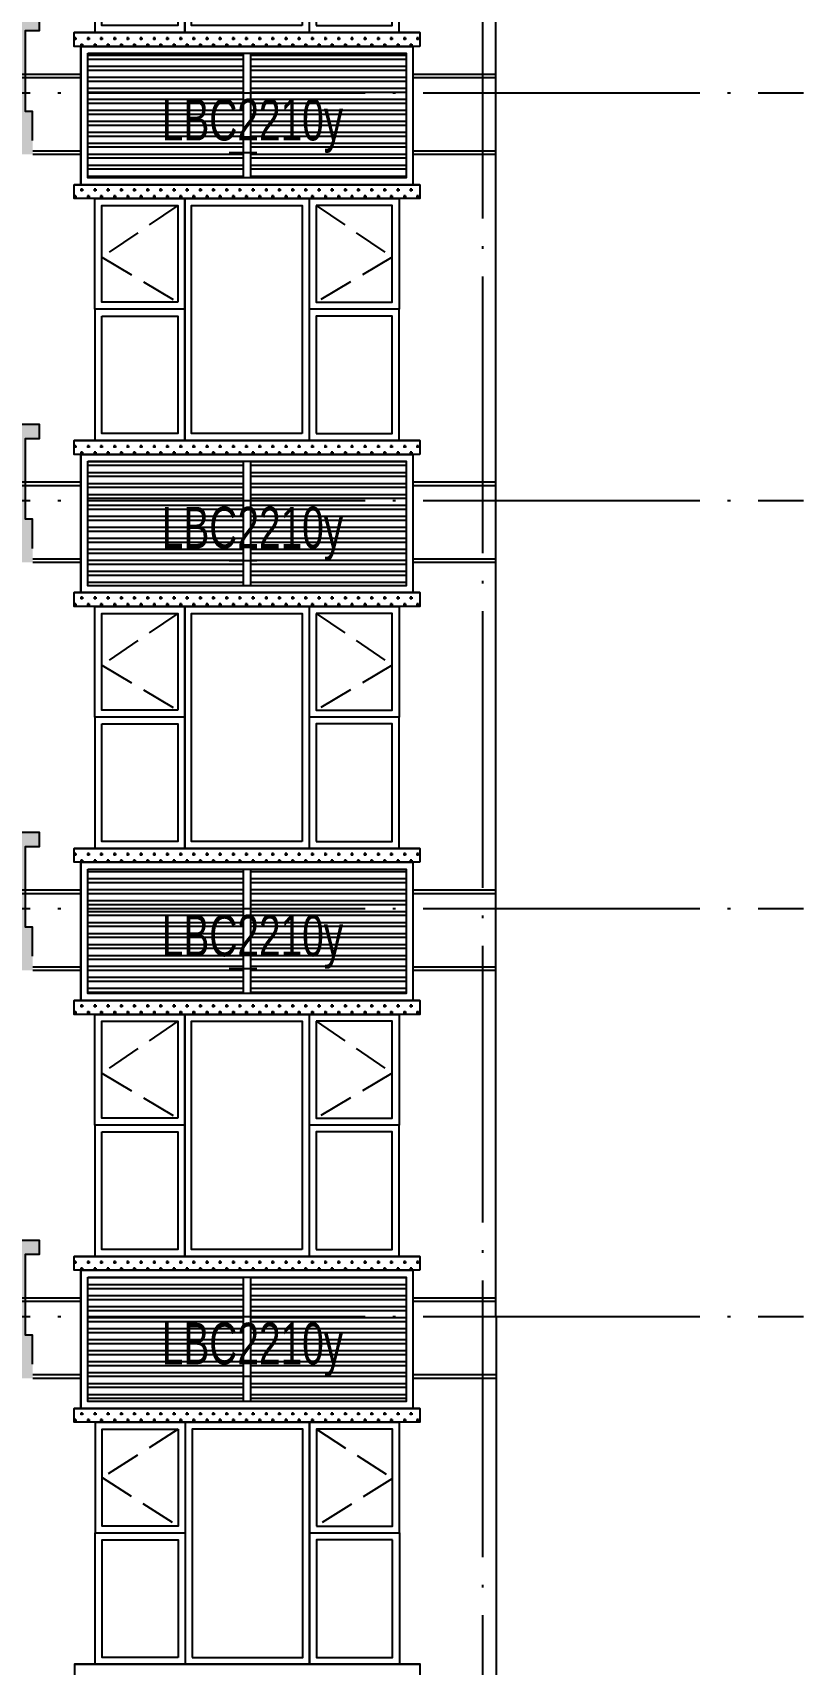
# Model space of a CAD drawing. Extents: x -12446 to 284554, y -295110 to 165007.
# Drawn here: x 88950 to 94521, y -243169 to -231369 of the extents above; entities that cross this region are included whole.
import ezdxf
from ezdxf.enums import TextEntityAlignment as Align

# ---------------------------------------------------------------- set-up
doc = ezdxf.new("R2010")
doc.units = 0
doc.header["$LTSCALE"] = 1000
doc.linetypes.add('AX-14-E$0$AX-85-M02$0$DASH', pattern=[0.35, 0.25, -0.1])
doc.linetypes.add('AX-14-E$0$DOTE', pattern=[2.42, 2, -0.2, 0.02, -0.2])
doc.layers.get('0').update_dxf_attribs({"linetype": 'CONTINUOUS'})
doc.layers.get('Defpoints').update_dxf_attribs({"linetype": 'CONTINUOUS'})
for name, color, linetype in [('A-Anno-Note', 241, 'CONTINUOUS'), ('AX-14-comp-tc$0$AX-T-LMCZ-Z$0$AX-13-E01-E03$0$A-Detl-Patt', 8, 'CONTINUOUS'), ('AX-14-comp-tc$0$灰褐色真石漆', 15, 'CONTINUOUS'), ('AX-14-E$0$A-Detl-Fine', 152, 'CONTINUOUS'), ('AX-14-E$0$A-Detl-Patt', 8, 'CONTINUOUS'), ('AX-14-E$0$A-Detl-Thin', 131, 'CONTINUOUS'), ('AX-14-E$0$A-Wind-Iden', 11, 'CONTINUOUS')]:
    doc.layers.add(name, color=color, linetype=linetype)
doc.layers.add('AX-14-E$0$A-Grid', color=222, linetype='AX-14-E$0$DOTE', plot=False)
doc.styles.add('AX-14-E$0$_TCH_DIM', font='JZFZ_ENA', dxfattribs={"width": 0.7, "bigfont": 'JZFZ_CNB'})

# ---------------------------------------------------------------- blocks, each defined once
blk = doc.blocks.new('AX-14-E$0$A$C1980769A')
at = {"layer": 'AX-14-E$0$A-Detl-Fine'}
for points in [[(31700, 2900), (31700, 2200), (31150, 2200), (31150, 2900), (31700, 2900)], [(31800, 1250), (32600, 1250), (32600, 2900), (31800, 2900), (31800, 1250)]]:
    blk.add_lwpolyline(points, dxfattribs=at)
for points in [[(32700, 2200), (33250, 2200), (33250, 2900), (32700, 2900)], [(31700, 1250), (31150, 1250), (31150, 2100), (31700, 2100)], [(33250, 2100), (32700, 2100), (32700, 1250), (33250, 1250)]]:
    blk.add_lwpolyline(points, close=True, dxfattribs=at)
at = {"layer": 'AX-14-E$0$A-Detl-Patt', "linetype": 'AX-14-E$0$AX-85-M02$0$DASH'}
for points in [[(31700, 2900), (31150, 2550), (31700, 2200)], [(32700, 2900), (33250, 2544), (32700, 2200)]]:
    blk.add_lwpolyline(points, dxfattribs=at)
at = {"layer": 'AX-14-E$0$A-Detl-Thin'}
for p, q in [((34000, 765), (34000, 3715)), ((31100, 2950), (33300, 2950)), ((30950, 1200), (33450, 1200))]:
    blk.add_line(p, q, dxfattribs=at)
for points in [[(31750, 2950), (31100, 2950), (31100, 2150), (31750, 2150)], [(32650, 2150), (32650, 2950), (31750, 2950)], [(31750, 2950), (31750, 1200)], [(31100, 1350), (31100, 2150), (31750, 2150)], [(32650, 2150), (33300, 2150), (33300, 1200), (31100, 1200), (31100, 2150)], [(31100, 2150), (31750, 2150)], [(32650, 2150), (33300, 2150)]]:
    blk.add_lwpolyline(points, dxfattribs=at)
for points in [[(32650, 2150), (33300, 2150), (33300, 2950), (32650, 2950)], [(32650, 2150), (32650, 1200)], [(30950, 1100), (33450, 1100), (33450, 1200), (30950, 1200)]]:
    blk.add_lwpolyline(points, close=True, dxfattribs=at)
blk = doc.blocks.new('AX-14-E$0$A$C7DED0338')
at = {"layer": 'AX-14-E$0$A-Detl-Patt'}
h = blk.add_hatch(dxfattribs=at)
h.set_pattern_fill('STEEL', color=256, scale=50, angle=135)
h.set_pattern_definition([(180, (-12613.06, -342499.556), (-7e-15, -79.375), []), (180, (-12641.125, -342527.62), (-7e-15, -79.375), [])])
h.paths.add_polyline_path([(32175, 1050), (32175, 150), (31050, 150), (31050, 1050)])
h = blk.add_hatch(dxfattribs=at)
h.set_pattern_fill('STEEL', color=256, scale=50, angle=135)
h.set_pattern_definition([(180, (-13688.06, -342499.556), (-7e-15, -79.375), []), (180, (-13716.125, -342527.62), (-7e-15, -79.375), [])])
h.paths.add_polyline_path([(33350, 1050), (33350, 150), (32225, 150), (32225, 1050)])
at = {"layer": 'AX-14-E$0$A-Detl-Fine'}
for points in [[(31700, 2200), (31150, 2200), (31150, 2900), (31700, 2900)], [(31150, 2100), (31700, 2100), (31700, 1250), (31150, 1250)], [(32700, 1250), (33250, 1250), (33250, 2100), (32700, 2100)], [(33400, 100), (31000, 100), (31000, 1100), (33400, 1100)], [(31050, 1050), (33350, 1050), (33350, 150), (31050, 150)], [(32175, 1050), (32225, 1050), (32225, 150), (32175, 150)]]:
    blk.add_lwpolyline(points, close=True, dxfattribs=at)
for points in [[(32600, 1250), (31800, 1250), (31800, 2900), (32600, 2900), (32600, 1250)], [(32700, 2900), (32700, 2200), (33250, 2200), (33250, 2900), (32700, 2900)]]:
    blk.add_lwpolyline(points, dxfattribs=at)
at = {"layer": 'AX-14-E$0$A-Detl-Patt', "linetype": 'AX-14-E$0$AX-85-M02$0$DASH'}
for points in [[(31700, 2900), (31150, 2525), (31700, 2200)], [(32700, 2900), (33250, 2525), (32700, 2200)]]:
    blk.add_lwpolyline(points, dxfattribs=at)
at = {"layer": 'AX-14-E$0$A-Detl-Thin'}
for p, q in [((34000, 765), (34000, 3715)), ((33300, 2950), (31100, 2950)), ((33450, 1200), (30950, 1200)), ((33450, 1100), (30950, 1100)), ((31000, 1100), (31000, 100)), ((33450, 1100), (33400, 1100)), ((33400, 1100), (33400, 100)), ((33450, 100), (30950, 100)), ((33450, 0), (30950, 0))]:
    blk.add_line(p, q, dxfattribs=at)
for points in [[(31750, 2150), (31100, 2150), (31100, 2950), (31750, 2950)], [(31750, 2150), (31750, 1200)], [(33450, 1100), (30950, 1100), (30950, 1200), (33450, 1200)]]:
    blk.add_lwpolyline(points, close=True, dxfattribs=at)
for points in [[(31750, 2150), (31750, 2950), (32650, 2950)], [(32650, 2950), (32650, 1200)], [(32650, 2950), (33300, 2950), (33300, 2150), (32650, 2150)], [(31750, 2150), (31100, 2150), (31100, 1200), (33300, 1200), (33300, 2150)], [(31750, 2150), (31100, 2150)], [(33300, 1350), (33300, 2150), (32650, 2150)], [(33300, 2150), (32650, 2150)], [(30650, 420), (30650, 630), (30600, 630), (30600, 1215), (30700, 1215), (30700, 1315), (30520, 1315), (30520, 1365)], [(31000, 100), (33450, 100), (33450, 0), (30950, 0), (30950, 100), (31000, 100)]]:
    blk.add_lwpolyline(points, dxfattribs=at)
blk = doc.blocks.new('AX-14-E$0$awrhhrejreyhre')
at = {"layer": 'AX-14-E$0$A-Detl-Patt'}
for p, q in [((174681, 176804), (175161, 176804)), ((174681, 176779), (175161, 176779)), ((177561, 176804), (178161, 176804)), ((177561, 176779), (178161, 176779)), ((174811, 176249), (175161, 176249)), ((174811, 176224), (175161, 176224)), ((177561, 176249), (178161, 176249)), ((177561, 176224), (178161, 176224)), ((174681, 173854), (175161, 173854)), ((174681, 173829), (175161, 173829)), ((177561, 173854), (178161, 173854)), ((177561, 173829), (178161, 173829)), ((174811, 173299), (175161, 173299)), ((174811, 173274), (175161, 173274)), ((177561, 173299), (178161, 173299)), ((177561, 173274), (178161, 173274)), ((174681, 170904), (175161, 170904)), ((174681, 170879), (175161, 170879)), ((177561, 170904), (178161, 170904)), ((177561, 170879), (178161, 170879)), ((174811, 170349), (175161, 170349)), ((174811, 170324), (175161, 170324)), ((177561, 170349), (178161, 170349)), ((177561, 170324), (178161, 170324)), ((174681, 167954), (175161, 167954)), ((174681, 167929), (175161, 167929)), ((177561, 167954), (178161, 167954)), ((177561, 167929), (178161, 167929)), ((174811, 167399), (175161, 167399)), ((174811, 167374), (175161, 167374)), ((177561, 167399), (178161, 167399)), ((177561, 167374), (178161, 167374))]:
    blk.add_line(p, q, dxfattribs=at)
blk = doc.blocks.new('AX-14-comp-tc')
at = {"layer": 'AX-14-comp-tc$0$AX-T-LMCZ-Z$0$AX-13-E01-E03$0$A-Detl-Patt'}
h = blk.add_hatch(dxfattribs=at)
h.set_pattern_fill('CROSS', color=256, scale=30)
h.set_pattern_definition([(0, (-86013.83, -450295.72), (47.625, 47.625), [23.8125, -71.4375]), (90, (-86001.926, -450307.63), (-47.625, 47.625), [23.8125, -71.4375])])
h.paths.add_polyline_path([(91597, -237792), (89097, -237792), (89097, -237892), (91597, -237892)])
h.paths.add_polyline_path([(91597, -238892), (89097, -238892), (89097, -238992), (91597, -238992)])
h = blk.add_hatch(dxfattribs=at)
h.set_pattern_fill('CROSS', color=256, scale=30)
h.set_pattern_definition([(0, (-86013.83, -453245.72), (47.625, 47.625), [23.8125, -71.4375]), (90, (-86001.926, -453257.63), (-47.625, 47.625), [23.8125, -71.4375])])
h.paths.add_polyline_path([(91597, -240742), (89097, -240742), (89097, -240842), (91597, -240842)])
h.paths.add_polyline_path([(91597, -241842), (89097, -241842), (89097, -241942), (91597, -241942)])
h = blk.add_hatch(dxfattribs=at)
h.set_pattern_fill('CROSS', color=256, scale=30)
h.set_pattern_definition([(0, (-86013.83, -456195.72), (47.625, 47.625), [23.8125, -71.4375]), (90, (-86001.926, -456207.63), (-47.625, 47.625), [23.8125, -71.4375])])
h.paths.add_polyline_path([(91597, -243692), (89097, -243692), (89097, -243792), (91597, -243792)])
h.paths.add_polyline_path([(91597, -244792), (89097, -244792), (89097, -244892), (91597, -244892)])
h = blk.add_hatch(dxfattribs=at)
h.set_pattern_fill('CROSS', color=256, scale=30)
h.set_pattern_definition([(0, (-86013.83, -459145.72), (47.625, 47.625), [23.8125, -71.4375]), (90, (-86001.926, -459157.63), (-47.625, 47.625), [23.8125, -71.4375])])
h.paths.add_polyline_path([(91597, -246642), (89097, -246642), (89097, -246742), (91597, -246742)])
h.paths.add_polyline_path([(91597, -247742), (89097, -247742), (89097, -247842), (91597, -247842)])
at = {"layer": 'AX-14-comp-tc$0$灰褐色真石漆'}
h = blk.add_hatch(dxfattribs=at)
h.set_pattern_fill('离散材料', color=256, scale=50)
h.set_pattern_definition([(0, (-85814.1, -459001.72), (132, 228), [12, -201, 9, -87, 18, -213]), (10, (-85871.1, -458878.72), (80.67614, 285.34428), [21, -51, 27, -159, 15, -198]), (20, (-85901.11, -458974.72), (133.47095, 220.97625), [24, -165, 21, -123, 15, -96]), (30, (-85814.1, -458992.72), (-21.96926, 254.05187), [15, -99, 12, -147, 9, -195]), (40, (-85898.11, -458926.72), (33.83592, 216.370355), [12, -132, 9, -84, 24, -153]), (50, (-85853.1, -459034.72), (-80.24786, 235.7335), [6, -111, 15, -183, 18, -93]), (60, (-85844.1, -459013.72), (-99.47303, 223.70766), [15, -123, 6, -144, 12, -111]), (70, (-85877.11, -459049.72), (-109.89227, 215.58685), [9, -57, 18, -96, 12, -132]), (80, (-85862.1, -458872.72), (-208.56534, 164.71945), [21, -132, 9, -156, 18, -147]), (90, (-85844.1, -459001.72), (-264, 111), [18, -93, 12, -183, 6, -186]), (100, (-85892.1, -458908.72), (-247.97146, 145.14529), [21, -117, 18, -96, 21, -219]), (110, (-85913.1, -459079.72), (-240.44034, 81.69114), [24, -78, 12, -159, 18, -174]), (120, (-85994.1, -459043.72), (-286.64994, 28.49227), [15, -201, 18, -93, 21, -123]), (130, (-85928.11, -459109.72), (-279.10777, 71.26608), [9, -66, 12, -129, 24, -168]), (140, (-86018.11, -458869.72), (-220.59685, -34.20569), [18, -108, 21, -93, 12, -126]), (150, (-85769.1, -459127.72), (-204.82497, -120.76726), [12, -84, 24, -186, 21, -171]), (160, (-85967.1, -458959.72), (-237.90107, -162.42869), [18, -126, 15, -114, 12, -183]), (170, (-85949.1, -459031.72), (-215.64405, -169.12317), [27, -99, 18, -135, 24, -132])])
h.paths.add_polyline_path([(88047, -237772), (85547, -237772), (85547, -238572), (88047, -238572)], flags=16)
h.paths.add_polyline_path([(88668, -237627), (88668, -237677), (88847, -237677), (88847, -237777), (88747, -237777), (88747, -238362), (88797, -238362), (88797, -238672), (84897, -238672), (84897, -238362), (84847, -238362), (84847, -237777), (84947, -237777), (84947, -237677), (84847, -237677), (84848, -237627)])
h = blk.add_hatch(dxfattribs=at)
h.set_pattern_fill('离散材料', color=256, scale=50)
h.set_pattern_definition([(0, (-85814.1, -461951.72), (132, 228), [12, -201, 9, -87, 18, -213]), (10, (-85871.1, -461828.72), (80.67614, 285.34428), [21, -51, 27, -159, 15, -198]), (20, (-85901.11, -461924.72), (133.47095, 220.97625), [24, -165, 21, -123, 15, -96]), (30, (-85814.1, -461942.72), (-21.96926, 254.05187), [15, -99, 12, -147, 9, -195]), (40, (-85898.11, -461876.72), (33.83592, 216.370355), [12, -132, 9, -84, 24, -153]), (50, (-85853.1, -461984.72), (-80.24786, 235.7335), [6, -111, 15, -183, 18, -93]), (60, (-85844.1, -461963.72), (-99.47303, 223.70766), [15, -123, 6, -144, 12, -111]), (70, (-85877.11, -461999.72), (-109.89227, 215.58685), [9, -57, 18, -96, 12, -132]), (80, (-85862.1, -461822.72), (-208.56534, 164.71945), [21, -132, 9, -156, 18, -147]), (90, (-85844.1, -461951.72), (-264, 111), [18, -93, 12, -183, 6, -186]), (100, (-85892.1, -461858.72), (-247.97146, 145.14529), [21, -117, 18, -96, 21, -219]), (110, (-85913.1, -462029.72), (-240.44034, 81.69114), [24, -78, 12, -159, 18, -174]), (120, (-85994.1, -461993.72), (-286.64994, 28.49227), [15, -201, 18, -93, 21, -123]), (130, (-85928.11, -462059.72), (-279.10777, 71.26608), [9, -66, 12, -129, 24, -168]), (140, (-86018.11, -461819.72), (-220.59685, -34.20569), [18, -108, 21, -93, 12, -126]), (150, (-85769.1, -462077.72), (-204.82497, -120.76726), [12, -84, 24, -186, 21, -171]), (160, (-85967.1, -461909.72), (-237.90107, -162.42869), [18, -126, 15, -114, 12, -183]), (170, (-85949.1, -461981.72), (-215.64405, -169.12317), [27, -99, 18, -135, 24, -132])])
h.paths.add_polyline_path([(88047, -240722), (85547, -240722), (85547, -241522), (88047, -241522)], flags=16)
h.paths.add_polyline_path([(88668, -240577), (88668, -240627), (88847, -240627), (88847, -240727), (88747, -240727), (88747, -241312), (88797, -241312), (88797, -241622), (84897, -241622), (84897, -241312), (84847, -241312), (84847, -240727), (84947, -240727), (84947, -240627), (84847, -240627), (84848, -240577)])
h = blk.add_hatch(dxfattribs=at)
h.set_pattern_fill('离散材料', color=256, scale=50)
h.set_pattern_definition([(0, (-85814.1, -464901.72), (132, 228), [12, -201, 9, -87, 18, -213]), (10, (-85871.1, -464778.72), (80.67614, 285.34428), [21, -51, 27, -159, 15, -198]), (20, (-85901.11, -464874.72), (133.47095, 220.97625), [24, -165, 21, -123, 15, -96]), (30, (-85814.1, -464892.72), (-21.96926, 254.05187), [15, -99, 12, -147, 9, -195]), (40, (-85898.11, -464826.72), (33.83592, 216.370355), [12, -132, 9, -84, 24, -153]), (50, (-85853.1, -464934.72), (-80.24786, 235.7335), [6, -111, 15, -183, 18, -93]), (60, (-85844.1, -464913.72), (-99.47303, 223.70766), [15, -123, 6, -144, 12, -111]), (70, (-85877.11, -464949.72), (-109.89227, 215.58685), [9, -57, 18, -96, 12, -132]), (80, (-85862.1, -464772.72), (-208.56534, 164.71945), [21, -132, 9, -156, 18, -147]), (90, (-85844.1, -464901.72), (-264, 111), [18, -93, 12, -183, 6, -186]), (100, (-85892.1, -464808.72), (-247.97146, 145.14529), [21, -117, 18, -96, 21, -219]), (110, (-85913.1, -464979.72), (-240.44034, 81.69114), [24, -78, 12, -159, 18, -174]), (120, (-85994.1, -464943.72), (-286.64994, 28.49227), [15, -201, 18, -93, 21, -123]), (130, (-85928.11, -465009.72), (-279.10777, 71.26608), [9, -66, 12, -129, 24, -168]), (140, (-86018.11, -464769.72), (-220.59685, -34.20569), [18, -108, 21, -93, 12, -126]), (150, (-85769.1, -465027.72), (-204.82497, -120.76726), [12, -84, 24, -186, 21, -171]), (160, (-85967.1, -464859.72), (-237.90107, -162.42869), [18, -126, 15, -114, 12, -183]), (170, (-85949.1, -464931.72), (-215.64405, -169.12317), [27, -99, 18, -135, 24, -132])])
h.paths.add_polyline_path([(88047, -243672), (85547, -243672), (85547, -244472), (88047, -244472)], flags=16)
h.paths.add_polyline_path([(88668, -243527), (88668, -243577), (88847, -243577), (88847, -243677), (88747, -243677), (88747, -244262), (88797, -244262), (88797, -244572), (84897, -244572), (84897, -244262), (84847, -244262), (84847, -243677), (84947, -243677), (84947, -243577), (84847, -243577), (84848, -243527)])
h = blk.add_hatch(dxfattribs=at)
h.set_pattern_fill('离散材料', color=256, scale=50)
h.set_pattern_definition([(0, (-85814.1, -467851.72), (132, 228), [12, -201, 9, -87, 18, -213]), (10, (-85871.1, -467728.72), (80.67614, 285.34428), [21, -51, 27, -159, 15, -198]), (20, (-85901.11, -467824.72), (133.47095, 220.97625), [24, -165, 21, -123, 15, -96]), (30, (-85814.1, -467842.72), (-21.96926, 254.05187), [15, -99, 12, -147, 9, -195]), (40, (-85898.11, -467776.72), (33.83592, 216.370355), [12, -132, 9, -84, 24, -153]), (50, (-85853.1, -467884.72), (-80.24786, 235.7335), [6, -111, 15, -183, 18, -93]), (60, (-85844.1, -467863.72), (-99.47303, 223.70766), [15, -123, 6, -144, 12, -111]), (70, (-85877.11, -467899.72), (-109.89227, 215.58685), [9, -57, 18, -96, 12, -132]), (80, (-85862.1, -467722.72), (-208.56534, 164.71945), [21, -132, 9, -156, 18, -147]), (90, (-85844.1, -467851.72), (-264, 111), [18, -93, 12, -183, 6, -186]), (100, (-85892.1, -467758.72), (-247.97146, 145.14529), [21, -117, 18, -96, 21, -219]), (110, (-85913.1, -467929.72), (-240.44034, 81.69114), [24, -78, 12, -159, 18, -174]), (120, (-85994.1, -467893.72), (-286.64994, 28.49227), [15, -201, 18, -93, 21, -123]), (130, (-85928.11, -467959.72), (-279.10777, 71.26608), [9, -66, 12, -129, 24, -168]), (140, (-86018.11, -467719.72), (-220.59685, -34.20569), [18, -108, 21, -93, 12, -126]), (150, (-85769.1, -467977.72), (-204.82497, -120.76726), [12, -84, 24, -186, 21, -171]), (160, (-85967.1, -467809.72), (-237.90107, -162.42869), [18, -126, 15, -114, 12, -183]), (170, (-85949.1, -467881.72), (-215.64405, -169.12317), [27, -99, 18, -135, 24, -132])])
h.paths.add_polyline_path([(88047, -246622), (85547, -246622), (85547, -247422), (88047, -247422)], flags=16)
h.paths.add_polyline_path([(88668, -246477), (88668, -246527), (88847, -246527), (88847, -246627), (88747, -246627), (88747, -247212), (88797, -247212), (88797, -247522), (84897, -247522), (84897, -247212), (84847, -247212), (84847, -246627), (84947, -246627), (84947, -246527), (84847, -246527), (84848, -246477)])
blk = doc.blocks.new('AX-14-E$0$JB-WIDR-TAG')
at = {"layer": 'Defpoints'}
blk.add_line((-1.69, -2.37), (0.31, -2.37), dxfattribs=at)
at = {"style": 'AX-14-E$0$_TCH_DIM', "width": 0.7}
blk.add_attdef('WD_TAG', text='', height=3, dxfattribs=at).set_placement((0, 0), align=Align.MIDDLE_CENTER)
blk = doc.blocks.new('AX-14-E$0$wegwgewhrejsr')
at = {"layer": 'AX-14-E$0$A-Wind-Iden', "xscale": 100, "yscale": 100, "zscale": 100, "rotation": 3.415094585006376e-08}
for p in [(176399, 176474), (176399, 173524), (176399, 170574), (176399, 167624)]:
    blk.add_blockref('AX-14-E$0$JB-WIDR-TAG', p, dxfattribs=at).add_auto_attribs({'WD_TAG': 'LBC2210y'})
blk = doc.blocks.new('AX-14-E')
at = {"layer": 'AX-14-E$0$A-Grid'}
blk.add_line((55473, -231804), (94521, -231804), dxfattribs=at)
at = {"layer": 'AX-14-E$0$A-Detl-Thin'}
blk.add_blockref('AX-14-E$0$A$C1980769A', (58302, -244369), dxfattribs=at)
blk.add_blockref('AX-14-E$0$A$C7DED0338', (58299, -241419), dxfattribs=at)
at = {"layer": 'AX-14-E$0$A-Grid'}
blk.add_line((55473, -240654), (94521, -240654), dxfattribs=at)
at = {"layer": 'AX-14-E$0$A-Detl-Thin'}
blk.add_blockref('AX-14-E$0$A$C7DED0338', (58299, -238469), dxfattribs=at)
at = {"layer": 'AX-14-E$0$A-Grid'}
blk.add_line((55473, -237704), (94521, -237704), dxfattribs=at)
at = {"layer": 'AX-14-E$0$A-Detl-Thin'}
blk.add_blockref('AX-14-E$0$A$C7DED0338', (58299, -235519), dxfattribs=at)
at = {"layer": 'AX-14-E$0$A-Grid'}
blk.add_line((55473, -234754), (94521, -234754), dxfattribs=at)
at = {"layer": 'AX-14-E$0$A-Detl-Thin'}
blk.add_blockref('AX-14-E$0$A$C7DED0338', (58299, -232569), dxfattribs=at)
at = {"layer": 'AX-14-E$0$A-Grid'}
blk.add_line((92202, -199254), (92202, -263483), dxfattribs=at)
at = {"layer": 'AX-14-E$0$A-Detl-Thin'}
for name, p in [('AX-14-comp-tc', (153, 6422)), ('AX-14-E$0$wegwgewhrejsr', (-85860, -408473))]:
    blk.add_blockref(name, p, dxfattribs=at)
at = {"layer": 'AX-14-E$0$A-Detl-Thin', "color": 6}
blk.add_blockref('AX-14-E$0$awrhhrejreyhre', (-85860, -408473), dxfattribs=at)

msp = doc.modelspace()

# ---------------------------------------------------------------- block references
at = {"layer": 'A-Anno-Note'}
msp.add_blockref('AX-14-E', (0, 0), dxfattribs=at)

doc.saveas('drawing.dxf')
